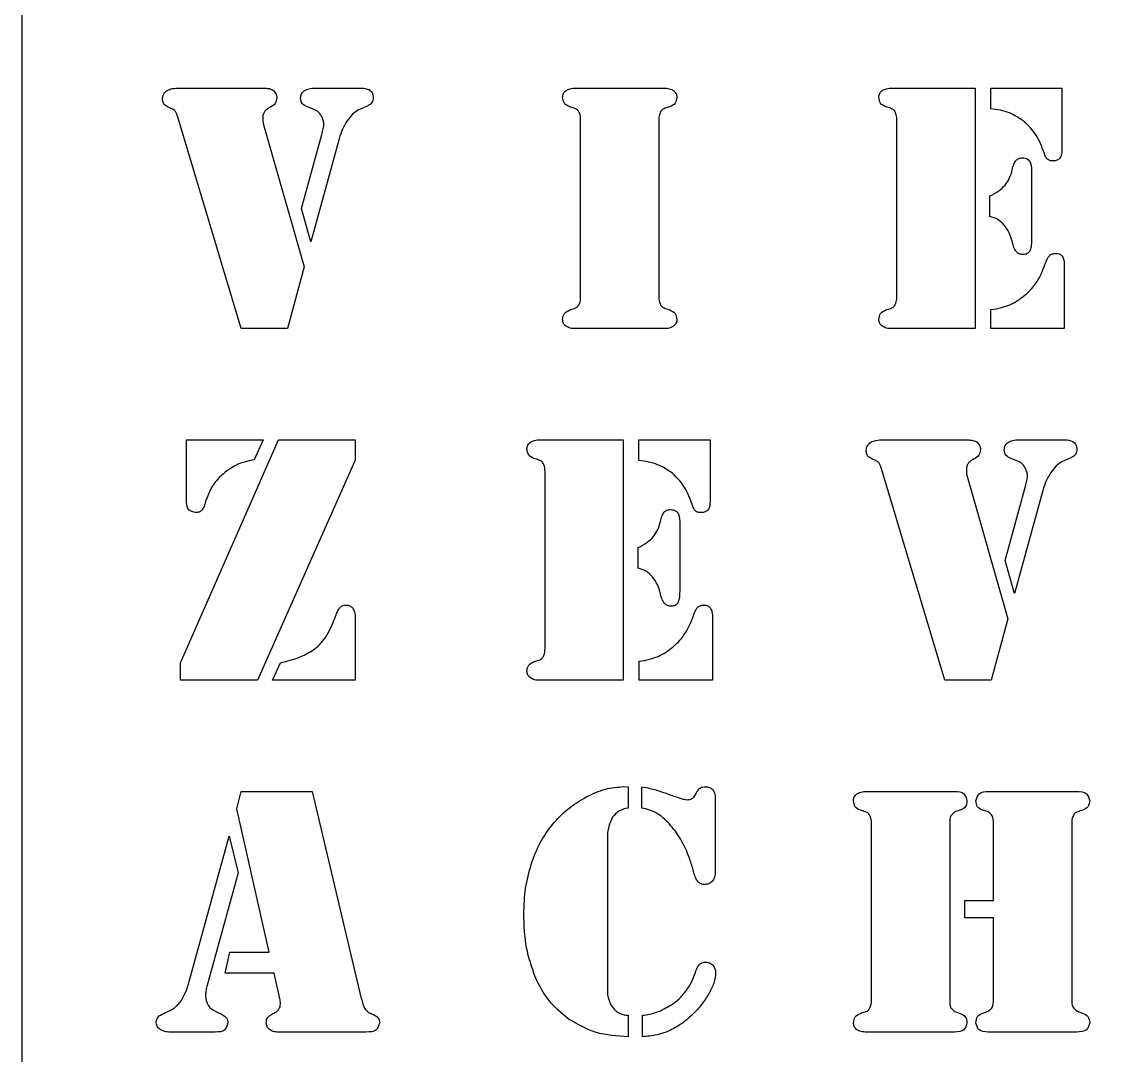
# Model space of a CAD drawing. Header units: millimetres. Extents: x 0 to 850, y -340 to 510.
# Drawn here: x 0 to 230.9, y -169.1 to 50 of the extents above; entities that cross this region are included whole.
import ezdxf

# ---------------------------------------------------------------- set-up
doc = ezdxf.new("R2010")
doc.units = ezdxf.units.MM
doc.layers.get('0').update_dxf_attribs({"linetype": 'CONTINUOUS'})

msp = doc.modelspace()

# ---------------------------------------------------------------- linework, layer by layer
for p, q in [((33.42, 35.93), (50.05, 35.93)), ((62.19, 35.93), (71.34, 35.93)), ((117.42, 35.93), (136.03, 35.93)), ((184.44, 35.93), (202.04, 35.93)), ((202.04, 35.93), (202.04, -15.07)), ((205.37, 31.56), (205.37, 35.93)), ((205.37, 35.93), (220.42, 35.93)), ((220.42, 35.93), (220.42, 22.71)), ((61.78, 31.49), (60.55, 31.94)), ((73.18, 32.12), (71.27, 31.23)), ((46.46, -15.07), (33.16, 29.58)), ((51.17, 28.42), (59.84, -1.99)), ((118.43, -8.27), (118.43, 29.13)), ((135.02, 29.13), (135.02, -8.27)), ((185.45, -8.27), (185.45, 29.13)), ((59.28, 10.38), (63.57, 26.11)), ((67.27, 25.21), (61.26, 3.35)), ((214, 18), (214, 3.76)), ((205.18, 8.73), (205.18, 13.07)), ((61.26, 3.35), (59.28, 10.38)), ((59.84, -1.99), (56.29, -15.07)), ((220.95, -1.88), (220.95, -15.07)), ((205.4, -15.07), (205.4, -11.03)), ((56.29, -15.07), (46.46, -15.07)), ((136.03, -15.07), (117.42, -15.07)), ((202.04, -15.07), (184.44, -15.07)), ((220.95, -15.07), (205.4, -15.07)), ((34.93, -51.86), (34.93, -38.63)), ((34.93, -38.63), (51.15, -38.63)), ((51.15, -38.63), (49.28, -42.89)), ((109.88, -38.63), (127.47, -38.63)), ((127.47, -38.63), (127.47, -89.63)), ((130.8, -43.01), (130.8, -38.63)), ((130.8, -38.63), (145.86, -38.63)), ((145.86, -38.63), (145.86, -51.86)), ((182.56, -38.63), (199.18, -38.63)), ((211.33, -38.63), (220.48, -38.63)), ((210.92, -43.08), (209.68, -42.63)), ((222.31, -42.45), (220.41, -43.34)), ((110.89, -82.83), (110.89, -45.43)), ((195.6, -89.63), (182.3, -44.99)), ((200.3, -46.14), (208.97, -76.56)), ((208.41, -64.19), (212.71, -48.46)), ((216.41, -49.36), (210.39, -71.21)), ((139.43, -56.57), (139.43, -70.8)), ((130.61, -65.83), (130.61, -61.5)), ((210.39, -71.21), (208.41, -64.19)), ((70.65, -76.3), (70.65, -89.63)), ((146.38, -76.45), (146.38, -89.63)), ((208.97, -76.56), (205.42, -89.63)), ((53.17, -89.63), (54.85, -85.9)), ((130.84, -89.63), (130.84, -85.6)), ((70.65, -89.63), (53.17, -89.63)), ((127.47, -89.63), (109.88, -89.63)), ((146.38, -89.63), (130.84, -89.63)), ((205.42, -89.63), (195.6, -89.63)), ((127.62, -112.16), (128.48, -112.19)), ((128.48, -112.19), (128.48, -116.71)), ((131.43, -116.75), (131.43, -112.23)), ((142.72, -113.99), (143.2, -113.09)), ((45.58, -116.86), (46.52, -113.2)), ((46.52, -113.2), (61.57, -113.2)), ((61.57, -113.2), (71.96, -157.1)), ((146.98, -114.55), (146.98, -130.09)), ((179.06, -113.2), (197.67, -113.2)), ((204.92, -113.2), (223.53, -113.2)), ((52.46, -147.24), (45.58, -116.86)), ((198.9, -117.16), (197.75, -117.54)), ((204.84, -117.54), (203.65, -117.16)), ((180.07, -157.4), (180.07, -120)), ((196.66, -120), (196.66, -157.4)), ((205.93, -136.29), (205.93, -120)), ((222.52, -120), (222.52, -157.25)), ((35.5, -153.48), (43.94, -122.69)), ((43.94, -122.69), (45.84, -130.43)), ((124.11, -123.25), (124.11, -155.72)), ((45.84, -130.43), (39.23, -154.56)), ((199.84, -139.99), (199.84, -136.29)), ((199.84, -136.29), (205.93, -136.29)), ((205.93, -139.99), (199.84, -139.99)), ((205.93, -157.25), (205.93, -139.99)), ((43.08, -151.69), (44.09, -147.24)), ((44.09, -147.24), (52.46, -147.24)), ((53.5, -151.69), (43.08, -151.69)), ((54.7, -157.1), (53.5, -151.69)), ((41.14, -159.87), (42.44, -160.47)), ((128.48, -160.65), (128.48, -165.21)), ((131.55, -165.21), (131.55, -160.65)), ((197.75, -159.87), (198.9, -160.24)), ((203.65, -160.17), (204.84, -159.76)), ((223.64, -159.76), (224.83, -160.17)), ((40.95, -164.2), (31.46, -164.2)), ((72.93, -164.2), (54.29, -164.2)), ((197.67, -164.2), (179.06, -164.2)), ((223.53, -164.2), (204.84, -164.2))]:
    msp.add_line(p, q)
for points in [[(850, 510), (0, 510), (0, -340), (850, -340)], [(33.66, -85.94), (54.4, -38.63), (70.65, -38.63), (70.65, -42.93), (49.99, -89.63), (33.66, -89.63)]]:
    msp.add_lwpolyline(points, close=True)
for points, knots in [([(29.83, 33.69), (29.88, 34.05), (29.97, 34.77), (30.55, 35.22), (30.84, 35.45)], [0, 0, 0, 0, 0.121268, 0.2471483, 0.2471483, 0.2471483, 0.2471483]), ([(30.84, 35.45), (31.19, 35.59), (32.01, 35.93), (32.9, 35.93), (33.42, 35.93)], [0, 0, 0, 0, 0.1292881, 0.3111687, 0.3111687, 0.3111687, 0.3111687]), ([(50.05, 35.93), (50.49, 35.93), (51.21, 35.94), (51.92, 35.88), (52.2, 35.86)], [0, 0, 0, 0, 0.1555097, 0.2529859, 0.2529859, 0.2529859, 0.2529859]), ([(52.2, 35.86), (52.38, 35.83), (52.71, 35.78), (53.01, 35.63), (53.15, 35.56)], [0, 0, 0, 0, 0.0634729, 0.1180903, 0.1180903, 0.1180903, 0.1180903]), ([(53.15, 35.56), (53.27, 35.46), (53.53, 35.25), (53.7, 34.96), (53.78, 34.81)], [0, 0, 0, 0, 0.0552188, 0.1161758, 0.1161758, 0.1161758, 0.1161758]), ([(53.78, 34.81), (53.86, 34.66), (54.01, 34.36), (54.03, 34.03), (54.05, 33.88)], [0, 0, 0, 0, 0.0606093, 0.1150019, 0.1150019, 0.1150019, 0.1150019]), ([(59.09, 33.84), (59.12, 34.16), (59.19, 34.78), (59.67, 35.19), (59.91, 35.39)], [0, 0, 0, 0, 0.1076933, 0.213817, 0.213817, 0.213817, 0.213817]), ([(59.91, 35.39), (60.23, 35.55), (60.95, 35.9), (61.75, 35.92), (62.19, 35.93)], [0, 0, 0, 0, 0.1248947, 0.2784706, 0.2784706, 0.2784706, 0.2784706]), ([(71.34, 35.93), (71.82, 35.94), (72.59, 35.95), (73.31, 35.69), (73.59, 35.6)], [0, 0, 0, 0, 0.1673253, 0.2684782, 0.2684782, 0.2684782, 0.2684782]), ([(73.59, 35.6), (73.85, 35.39), (74.37, 34.98), (74.45, 34.32), (74.48, 33.99)], [0, 0, 0, 0, 0.1126732, 0.2246155, 0.2246155, 0.2246155, 0.2246155]), ([(114.62, 33.99), (114.65, 34.28), (114.71, 34.86), (115.14, 35.24), (115.35, 35.43)], [0, 0, 0, 0, 0.0995854, 0.1960917, 0.1960917, 0.1960917, 0.1960917]), ([(115.35, 35.43), (115.64, 35.58), (116.29, 35.91), (117.02, 35.92), (117.42, 35.93)], [0, 0, 0, 0, 0.1129812, 0.2538745, 0.2538745, 0.2538745, 0.2538745]), ([(136.03, 35.93), (136.44, 35.92), (137.17, 35.91), (137.81, 35.58), (138.1, 35.43)], [0, 0, 0, 0, 0.1408927, 0.253874, 0.253874, 0.253874, 0.253874]), ([(138.1, 35.43), (138.32, 35.24), (138.75, 34.86), (138.8, 34.28), (138.83, 33.99)], [0, 0, 0, 0, 0.0965063, 0.1960917, 0.1960917, 0.1960917, 0.1960917]), ([(181.64, 33.99), (181.67, 34.28), (181.73, 34.86), (182.16, 35.24), (182.37, 35.43)], [0, 0, 0, 0, 0.0995854, 0.1960917, 0.1960917, 0.1960917, 0.1960917]), ([(182.37, 35.43), (182.66, 35.58), (183.31, 35.91), (184.04, 35.92), (184.44, 35.93)], [0, 0, 0, 0, 0.1129814, 0.2538744, 0.2538744, 0.2538744, 0.2538744]), ([(30.21, 32.46), (30.1, 32.62), (29.86, 33), (29.84, 33.44), (29.83, 33.69)], [0, 0, 0, 0, 0.0688462, 0.1541722, 0.1541722, 0.1541722, 0.1541722]), ([(31.78, 31.56), (31.44, 31.7), (30.87, 31.93), (30.4, 32.31), (30.21, 32.46)], [0, 0, 0, 0, 0.128792, 0.2136284, 0.2136284, 0.2136284, 0.2136284]), ([(54.05, 33.88), (53.99, 33.45), (53.87, 32.58), (53.12, 32.13), (52.74, 31.9)], [0, 0, 0, 0, 0.1447636, 0.293217, 0.293217, 0.293217, 0.293217]), ([(60.55, 31.94), (60.12, 32.13), (59.29, 32.51), (59.16, 33.4), (59.09, 33.84)], [0, 0, 0, 0, 0.1539168, 0.2999097, 0.2999097, 0.2999097, 0.2999097]), ([(74.2, 32.87), (74.08, 32.73), (73.79, 32.41), (73.4, 32.23), (73.18, 32.12)], [0, 0, 0, 0, 0.0656612, 0.1507834, 0.1507834, 0.1507834, 0.1507834]), ([(74.48, 33.99), (74.48, 33.77), (74.46, 33.38), (74.28, 33.03), (74.2, 32.87)], [0, 0, 0, 0, 0.0751785, 0.1374414, 0.1374414, 0.1374414, 0.1374414]), ([(116.12, 31.97), (115.68, 32.18), (114.82, 32.58), (114.69, 33.52), (114.62, 33.99)], [0, 0, 0, 0, 0.1584858, 0.3142666, 0.3142666, 0.3142666, 0.3142666]), ([(138.83, 33.99), (138.77, 33.52), (138.64, 32.58), (137.77, 32.18), (137.34, 31.97)], [0, 0, 0, 0, 0.1557808, 0.3142667, 0.3142667, 0.3142667, 0.3142667]), ([(183.14, 31.97), (182.7, 32.18), (181.84, 32.58), (181.71, 33.52), (181.64, 33.99)], [0, 0, 0, 0, 0.1584858, 0.3142666, 0.3142666, 0.3142666, 0.3142666]), ([(32.6, 30.95), (32.49, 31.06), (32.26, 31.32), (31.95, 31.48), (31.78, 31.56)], [0, 0, 0, 0, 0.0555598, 0.1218067, 0.1218067, 0.1218067, 0.1218067]), ([(33.16, 29.58), (33.08, 29.87), (32.94, 30.34), (32.7, 30.77), (32.6, 30.95)], [0, 0, 0, 0, 0.1051233, 0.1739362, 0.1739362, 0.1739362, 0.1739362]), ([(51.41, 30.91), (51.31, 30.71), (51.08, 30.26), (51.06, 29.75), (51.06, 29.47)], [0, 0, 0, 0, 0.0784963, 0.1763079, 0.1763079, 0.1763079, 0.1763079]), ([(52.74, 31.9), (52.45, 31.75), (51.95, 31.5), (51.57, 31.08), (51.41, 30.91)], [0, 0, 0, 0, 0.1121336, 0.1960575, 0.1960575, 0.1960575, 0.1960575]), ([(63.65, 29.77), (63.43, 30.17), (62.99, 30.94), (62.18, 31.31), (61.78, 31.49)], [0, 0, 0, 0, 0.1561057, 0.3057662, 0.3057662, 0.3057662, 0.3057662]), ([(71.27, 31.23), (70.86, 30.97), (69.94, 30.39), (69.32, 29.5), (68.97, 29)], [0, 0, 0, 0, 0.1693895, 0.3795426, 0.3795426, 0.3795426, 0.3795426]), ([(117.55, 31.47), (117.4, 31.53), (116.93, 31.71), (116.44, 31.87), (116.12, 31.97)], [0, 0, 0, 0, 0.0580702, 0.1793509, 0.1793509, 0.1793509, 0.1793509]), ([(117.98, 31.04), (117.92, 31.14), (117.8, 31.31), (117.63, 31.42), (117.55, 31.47)], [0, 0, 0, 0, 0.04144625, 0.07210736, 0.07210736, 0.07210736, 0.07210736]), ([(118.43, 29.13), (118.43, 29.52), (118.42, 30.19), (118.11, 30.79), (117.98, 31.04)], [0, 0, 0, 0, 0.1336195, 0.2330381, 0.2330381, 0.2330381, 0.2330381]), ([(135.47, 31.04), (135.34, 30.79), (135.03, 30.19), (135.03, 29.52), (135.02, 29.13)], [0, 0, 0, 0, 0.0994188, 0.2330381, 0.2330381, 0.2330381, 0.2330381]), ([(135.9, 31.47), (135.83, 31.42), (135.65, 31.31), (135.54, 31.14), (135.47, 31.04)], [0, 0, 0, 0, 0.03066169, 0.07210749, 0.07210749, 0.07210749, 0.07210749]), ([(137.34, 31.97), (137.01, 31.87), (136.53, 31.71), (136.05, 31.53), (135.9, 31.47)], [0, 0, 0, 0, 0.1212806, 0.1793507, 0.1793507, 0.1793507, 0.1793507]), ([(184.58, 31.47), (184.42, 31.53), (183.95, 31.71), (183.46, 31.87), (183.14, 31.97)], [0, 0, 0, 0, 0.0580702, 0.1793509, 0.1793509, 0.1793509, 0.1793509]), ([(185, 31.04), (184.94, 31.14), (184.82, 31.31), (184.65, 31.42), (184.58, 31.47)], [0, 0, 0, 0, 0.0414461, 0.07210741, 0.07210741, 0.07210741, 0.07210741]), ([(185.45, 29.13), (185.45, 29.52), (185.44, 30.19), (185.13, 30.79), (185, 31.04)], [0, 0, 0, 0, 0.1336195, 0.2330381, 0.2330381, 0.2330381, 0.2330381]), ([(212.48, 28.83), (211.47, 29.52), (209.31, 30.97), (206.73, 31.36), (205.37, 31.56)], [0, 0, 0, 0, 0.4283335, 0.9068402, 0.9068402, 0.9068402, 0.9068402]), ([(51.06, 29.47), (51.06, 29.28), (51.07, 28.93), (51.14, 28.58), (51.17, 28.42)], [0, 0, 0, 0, 0.0660166, 0.1240088, 0.1240088, 0.1240088, 0.1240088]), ([(63.57, 26.11), (63.69, 26.51), (63.86, 27.11), (63.98, 27.73), (64.02, 27.94)], [0, 0, 0, 0, 0.1465996, 0.2218159, 0.2218159, 0.2218159, 0.2218159]), ([(64.02, 27.94), (64.02, 28.23), (64.02, 28.86), (63.78, 29.45), (63.65, 29.77)], [0, 0, 0, 0, 0.1024101, 0.2216042, 0.2216042, 0.2216042, 0.2216042]), ([(68.97, 29), (68.62, 28.42), (67.91, 27.22), (67.49, 25.89), (67.27, 25.21)], [0, 0, 0, 0, 0.238769, 0.4904305, 0.4904305, 0.4904305, 0.4904305]), ([(216.65, 22.22), (216.16, 23.55), (215.23, 26.05), (213.36, 27.95), (212.48, 28.83)], [0, 0, 0, 0, 0.4944294, 0.9287711, 0.9287711, 0.9287711, 0.9287711]), ([(210.71, 20.6), (210.9, 20.75), (211.29, 21.09), (211.82, 21.12), (212.09, 21.14)], [0, 0, 0, 0, 0.0841302, 0.1788862, 0.1788862, 0.1788862, 0.1788862]), ([(212.09, 21.14), (212.46, 21.11), (213.15, 21.05), (213.55, 20.48), (213.74, 20.2)], [0, 0, 0, 0, 0.1218196, 0.2330693, 0.2330693, 0.2330693, 0.2330693]), ([(217.36, 20.84), (217.23, 21.01), (216.91, 21.42), (216.75, 21.92), (216.65, 22.22)], [0, 0, 0, 0, 0.0740924, 0.1840812, 0.1840812, 0.1840812, 0.1840812]), ([(218.56, 20.5), (218.31, 20.51), (217.88, 20.52), (217.52, 20.74), (217.36, 20.84)], [0, 0, 0, 0, 0.0841002, 0.1484866, 0.1484866, 0.1484866, 0.1484866]), ([(219.98, 21.03), (219.79, 20.87), (219.38, 20.54), (218.85, 20.51), (218.56, 20.5)], [0, 0, 0, 0, 0.0822928, 0.1823835, 0.1823835, 0.1823835, 0.1823835]), ([(220.42, 22.71), (220.42, 22.36), (220.41, 21.76), (220.11, 21.25), (219.98, 21.03)], [0, 0, 0, 0, 0.1183195, 0.2077639, 0.2077639, 0.2077639, 0.2077639]), ([(208.39, 15.35), (208.72, 15.81), (209.43, 16.81), (209.75, 18), (209.93, 18.63)], [0, 0, 0, 0, 0.2000026, 0.4297048, 0.4297048, 0.4297048, 0.4297048]), ([(209.93, 18.63), (210.01, 19.05), (210.16, 19.75), (210.55, 20.35), (210.71, 20.6)], [0, 0, 0, 0, 0.1469461, 0.2503324, 0.2503324, 0.2503324, 0.2503324]), ([(213.74, 20.2), (213.81, 19.94), (214.02, 19.22), (214.01, 18.47), (214, 18)], [0, 0, 0, 0, 0.0962152, 0.2623274, 0.2623274, 0.2623274, 0.2623274]), ([(205.18, 13.07), (205.83, 13.4), (207.02, 14), (207.97, 14.93), (208.39, 15.35)], [0, 0, 0, 0, 0.2565248, 0.4658732, 0.4658732, 0.4658732, 0.4658732]), ([(208.23, 6.9), (207.8, 7.33), (206.94, 8.18), (205.77, 8.55), (205.18, 8.73)], [0, 0, 0, 0, 0.2085291, 0.4235073, 0.4235073, 0.4235073, 0.4235073]), ([(210.04, 2.94), (209.83, 3.72), (209.44, 5.15), (208.6, 6.36), (208.23, 6.9)], [0, 0, 0, 0, 0.2830436, 0.5157212, 0.5157212, 0.5157212, 0.5157212]), ([(210.82, 1.19), (210.66, 1.41), (210.29, 1.95), (210.13, 2.58), (210.04, 2.94)], [0, 0, 0, 0, 0.0972634, 0.2279266, 0.2279266, 0.2279266, 0.2279266]), ([(214, 3.76), (214, 3.26), (214, 2.43), (213.72, 1.65), (213.61, 1.34)], [0, 0, 0, 0, 0.1751061, 0.2913675, 0.2913675, 0.2913675, 0.2913675]), ([(212.17, 0.66), (211.9, 0.68), (211.4, 0.71), (211.01, 1.03), (210.82, 1.19)], [0, 0, 0, 0, 0.0914137, 0.1737069, 0.1737069, 0.1737069, 0.1737069]), ([(213.61, 1.34), (213.43, 1.14), (213.06, 0.71), (212.48, 0.68), (212.17, 0.66)], [0, 0, 0, 0, 0.0882976, 0.1940103, 0.1940103, 0.1940103, 0.1940103]), ([(216.99, -1.17), (217.11, -0.82), (217.31, -0.23), (217.69, 0.26), (217.85, 0.46)], [0, 0, 0, 0, 0.1280648, 0.2175507, 0.2175507, 0.2175507, 0.2175507]), ([(217.85, 0.46), (218.02, 0.58), (218.38, 0.85), (218.84, 0.87), (219.08, 0.89)], [0, 0, 0, 0, 0.0732171, 0.1565979, 0.1565979, 0.1565979, 0.1565979]), ([(219.08, 0.89), (219.39, 0.87), (219.96, 0.85), (220.36, 0.45), (220.54, 0.27)], [0, 0, 0, 0, 0.1059587, 0.1922854, 0.1922854, 0.1922854, 0.1922854]), ([(220.54, 0.27), (220.66, -0.01), (220.95, -0.69), (220.95, -1.44), (220.95, -1.88)], [0, 0, 0, 0, 0.1058556, 0.2596288, 0.2596288, 0.2596288, 0.2596288]), ([(215.18, -5.07), (215.5, -4.51), (216.22, -3.26), (216.72, -1.91), (216.99, -1.17)], [0, 0, 0, 0, 0.2293848, 0.5072145, 0.5072145, 0.5072145, 0.5072145]), ([(212.62, -7.93), (213.12, -7.48), (214.07, -6.62), (214.82, -5.57), (215.18, -5.07)], [0, 0, 0, 0, 0.2370182, 0.4525269, 0.4525269, 0.4525269, 0.4525269]), ([(117.98, -10.17), (118.11, -9.92), (118.42, -9.32), (118.43, -8.65), (118.43, -8.27)], [0, 0, 0, 0, 0.0994192, 0.2330385, 0.2330385, 0.2330385, 0.2330385]), ([(135.02, -8.27), (135.03, -8.65), (135.03, -9.32), (135.34, -9.92), (135.47, -10.17)], [0, 0, 0, 0, 0.1336202, 0.2330389, 0.2330389, 0.2330389, 0.2330389]), ([(185, -10.17), (185.13, -9.92), (185.44, -9.32), (185.45, -8.65), (185.45, -8.27)], [0, 0, 0, 0, 0.0994192, 0.2330385, 0.2330385, 0.2330385, 0.2330385]), ([(209.42, -9.99), (209.96, -9.72), (211.11, -9.16), (212.1, -8.35), (212.62, -7.93)], [0, 0, 0, 0, 0.2123786, 0.4482036, 0.4482036, 0.4482036, 0.4482036]), ([(114.62, -13.12), (114.69, -12.66), (114.82, -11.71), (115.68, -11.31), (116.12, -11.11)], [0, 0, 0, 0, 0.1557804, 0.3142659, 0.3142659, 0.3142659, 0.3142659]), ([(116.12, -11.11), (116.44, -11), (116.93, -10.84), (117.4, -10.66), (117.55, -10.6)], [0, 0, 0, 0, 0.1212806, 0.1793509, 0.1793509, 0.1793509, 0.1793509]), ([(117.55, -10.6), (117.63, -10.55), (117.8, -10.44), (117.92, -10.27), (117.98, -10.17)], [0, 0, 0, 0, 0.03066145, 0.07210736, 0.07210736, 0.07210736, 0.07210736]), ([(135.47, -10.17), (135.54, -10.27), (135.65, -10.44), (135.83, -10.55), (135.9, -10.6)], [0, 0, 0, 0, 0.04144591, 0.07210736, 0.07210736, 0.07210736, 0.07210736]), ([(135.9, -10.6), (136.05, -10.66), (136.53, -10.84), (137.01, -11), (137.34, -11.11)], [0, 0, 0, 0, 0.0580704, 0.1793506, 0.1793506, 0.1793506, 0.1793506]), ([(137.34, -11.11), (137.77, -11.31), (138.64, -11.71), (138.77, -12.66), (138.83, -13.12)], [0, 0, 0, 0, 0.1584853, 0.3142657, 0.3142657, 0.3142657, 0.3142657]), ([(181.64, -13.12), (181.71, -12.66), (181.84, -11.71), (182.7, -11.31), (183.14, -11.11)], [0, 0, 0, 0, 0.1557804, 0.3142659, 0.3142659, 0.3142659, 0.3142659]), ([(183.14, -11.11), (183.46, -11), (183.95, -10.84), (184.42, -10.66), (184.58, -10.6)], [0, 0, 0, 0, 0.1212804, 0.1793509, 0.1793509, 0.1793509, 0.1793509]), ([(184.58, -10.6), (184.65, -10.55), (184.82, -10.44), (184.94, -10.27), (185, -10.17)], [0, 0, 0, 0, 0.03066145, 0.07210736, 0.07210736, 0.07210736, 0.07210736]), ([(205.4, -11.03), (206.15, -10.91), (207.52, -10.68), (208.83, -10.2), (209.42, -9.99)], [0, 0, 0, 0, 0.266266, 0.4891891, 0.4891891, 0.4891891, 0.4891891]), ([(115.35, -14.56), (115.14, -14.37), (114.71, -13.99), (114.65, -13.42), (114.62, -13.12)], [0, 0, 0, 0, 0.0965061, 0.1960927, 0.1960927, 0.1960927, 0.1960927]), ([(138.83, -13.12), (138.8, -13.42), (138.75, -13.99), (138.32, -14.37), (138.1, -14.56)], [0, 0, 0, 0, 0.0995866, 0.1960927, 0.1960927, 0.1960927, 0.1960927]), ([(182.37, -14.56), (182.16, -14.37), (181.73, -13.99), (181.67, -13.42), (181.64, -13.12)], [0, 0, 0, 0, 0.0965061, 0.1960927, 0.1960927, 0.1960927, 0.1960927]), ([(117.42, -15.07), (117.02, -15.06), (116.29, -15.04), (115.64, -14.71), (115.35, -14.56)], [0, 0, 0, 0, 0.140893, 0.2538742, 0.2538742, 0.2538742, 0.2538742]), ([(138.1, -14.56), (137.81, -14.71), (137.17, -15.04), (136.44, -15.06), (136.03, -15.07)], [0, 0, 0, 0, 0.112981, 0.2538738, 0.2538738, 0.2538738, 0.2538738]), ([(184.44, -15.07), (184.04, -15.06), (183.31, -15.04), (182.66, -14.71), (182.37, -14.56)], [0, 0, 0, 0, 0.1408932, 0.2538743, 0.2538743, 0.2538743, 0.2538743]), ([(107.07, -40.58), (107.1, -40.29), (107.16, -39.71), (107.59, -39.33), (107.8, -39.14)], [0, 0, 0, 0, 0.0995854, 0.1960917, 0.1960917, 0.1960917, 0.1960917]), ([(107.8, -39.14), (108.09, -38.99), (108.74, -38.66), (109.47, -38.64), (109.88, -38.63)], [0, 0, 0, 0, 0.1129814, 0.2538744, 0.2538744, 0.2538744, 0.2538744]), ([(178.97, -40.88), (179.02, -40.52), (179.11, -39.8), (179.69, -39.35), (179.98, -39.12)], [0, 0, 0, 0, 0.121268, 0.2471483, 0.2471483, 0.2471483, 0.2471483]), ([(179.98, -39.12), (180.32, -38.98), (181.14, -38.64), (182.04, -38.64), (182.56, -38.63)], [0, 0, 0, 0, 0.1292881, 0.3111687, 0.3111687, 0.3111687, 0.3111687]), ([(199.18, -38.63), (199.62, -38.63), (200.34, -38.63), (201.06, -38.69), (201.33, -38.71)], [0, 0, 0, 0, 0.1555097, 0.2529859, 0.2529859, 0.2529859, 0.2529859]), ([(201.33, -38.71), (201.51, -38.74), (201.84, -38.79), (202.15, -38.94), (202.28, -39.01)], [0, 0, 0, 0, 0.0634729, 0.1180903, 0.1180903, 0.1180903, 0.1180903]), ([(202.28, -39.01), (202.41, -39.11), (202.66, -39.32), (202.83, -39.61), (202.92, -39.76)], [0, 0, 0, 0, 0.0552188, 0.1161758, 0.1161758, 0.1161758, 0.1161758]), ([(208.23, -40.73), (208.26, -40.41), (208.32, -39.78), (208.81, -39.38), (209.05, -39.18)], [0, 0, 0, 0, 0.1076933, 0.213817, 0.213817, 0.213817, 0.213817]), ([(209.05, -39.18), (209.37, -39.02), (210.09, -38.67), (210.89, -38.65), (211.33, -38.63)], [0, 0, 0, 0, 0.1248947, 0.2784706, 0.2784706, 0.2784706, 0.2784706]), ([(220.48, -38.63), (220.96, -38.63), (221.73, -38.62), (222.45, -38.87), (222.72, -38.97)], [0, 0, 0, 0, 0.1673253, 0.2684782, 0.2684782, 0.2684782, 0.2684782]), ([(222.72, -38.97), (222.98, -39.18), (223.51, -39.59), (223.58, -40.25), (223.62, -40.58)], [0, 0, 0, 0, 0.1126732, 0.2246155, 0.2246155, 0.2246155, 0.2246155]), ([(108.57, -42.6), (108.13, -42.39), (107.27, -41.99), (107.14, -41.05), (107.07, -40.58)], [0, 0, 0, 0, 0.1584858, 0.3142666, 0.3142666, 0.3142666, 0.3142666]), ([(179.34, -42.11), (179.24, -41.94), (178.99, -41.57), (178.98, -41.12), (178.97, -40.88)], [0, 0, 0, 0, 0.0688462, 0.1541722, 0.1541722, 0.1541722, 0.1541722]), ([(203.18, -40.69), (203.12, -41.12), (203.01, -41.99), (202.26, -42.44), (201.87, -42.67)], [0, 0, 0, 0, 0.1447636, 0.293217, 0.293217, 0.293217, 0.293217]), ([(202.92, -39.76), (203, -39.91), (203.14, -40.21), (203.17, -40.53), (203.18, -40.69)], [0, 0, 0, 0, 0.0606093, 0.1150019, 0.1150019, 0.1150019, 0.1150019]), ([(209.68, -42.63), (209.26, -42.44), (208.43, -42.06), (208.29, -41.16), (208.23, -40.73)], [0, 0, 0, 0, 0.1539168, 0.2999097, 0.2999097, 0.2999097, 0.2999097]), ([(223.62, -40.58), (223.61, -40.79), (223.6, -41.19), (223.42, -41.54), (223.34, -41.7)], [0, 0, 0, 0, 0.0751785, 0.1374414, 0.1374414, 0.1374414, 0.1374414]), ([(49.28, -42.89), (48.24, -43.09), (46.15, -43.5), (44.36, -44.64), (43.45, -45.21)], [0, 0, 0, 0, 0.3699434, 0.7437313, 0.7437313, 0.7437313, 0.7437313]), ([(110.01, -43.1), (109.85, -43.04), (109.38, -42.86), (108.9, -42.7), (108.57, -42.6)], [0, 0, 0, 0, 0.0580702, 0.1793509, 0.1793509, 0.1793509, 0.1793509]), ([(110.44, -43.53), (110.37, -43.43), (110.25, -43.26), (110.08, -43.15), (110.01, -43.1)], [0, 0, 0, 0, 0.0414461, 0.07210741, 0.07210741, 0.07210741, 0.07210741]), ([(110.89, -45.43), (110.88, -45.05), (110.87, -44.38), (110.57, -43.78), (110.44, -43.53)], [0, 0, 0, 0, 0.1336195, 0.2330381, 0.2330381, 0.2330381, 0.2330381]), ([(137.92, -45.73), (136.9, -45.05), (134.74, -43.59), (132.16, -43.21), (130.8, -43.01)], [0, 0, 0, 0, 0.4283335, 0.9068402, 0.9068402, 0.9068402, 0.9068402]), ([(180.91, -43.01), (180.57, -42.87), (180.01, -42.64), (179.53, -42.26), (179.34, -42.11)], [0, 0, 0, 0, 0.128792, 0.2136284, 0.2136284, 0.2136284, 0.2136284]), ([(181.74, -43.62), (181.63, -43.5), (181.39, -43.25), (181.08, -43.09), (180.91, -43.01)], [0, 0, 0, 0, 0.0555598, 0.1218067, 0.1218067, 0.1218067, 0.1218067]), ([(182.3, -44.99), (182.21, -44.7), (182.07, -44.22), (181.83, -43.79), (181.74, -43.62)], [0, 0, 0, 0, 0.1051233, 0.1739362, 0.1739362, 0.1739362, 0.1739362]), ([(200.55, -43.66), (200.44, -43.86), (200.21, -44.31), (200.2, -44.82), (200.19, -45.1)], [0, 0, 0, 0, 0.0784963, 0.1763079, 0.1763079, 0.1763079, 0.1763079]), ([(201.87, -42.67), (201.59, -42.82), (201.09, -43.07), (200.71, -43.48), (200.55, -43.66)], [0, 0, 0, 0, 0.1121336, 0.1960575, 0.1960575, 0.1960575, 0.1960575]), ([(212.78, -44.8), (212.56, -44.4), (212.13, -43.62), (211.31, -43.26), (210.92, -43.08)], [0, 0, 0, 0, 0.1561057, 0.3057662, 0.3057662, 0.3057662, 0.3057662]), ([(220.41, -43.34), (220, -43.6), (219.08, -44.18), (218.45, -45.07), (218.11, -45.57)], [0, 0, 0, 0, 0.1693895, 0.3795426, 0.3795426, 0.3795426, 0.3795426]), ([(223.34, -41.7), (223.21, -41.84), (222.92, -42.16), (222.53, -42.34), (222.31, -42.45)], [0, 0, 0, 0, 0.0656612, 0.1507834, 0.1507834, 0.1507834, 0.1507834]), ([(43.45, -45.21), (42.42, -46.11), (40.28, -47.97), (39.34, -50.64), (38.86, -52.01)], [0, 0, 0, 0, 0.4763567, 0.9804697, 0.9804697, 0.9804697, 0.9804697]), ([(142.08, -52.35), (141.59, -51.02), (140.66, -48.52), (138.79, -46.62), (137.92, -45.73)], [0, 0, 0, 0, 0.4944294, 0.9287711, 0.9287711, 0.9287711, 0.9287711]), ([(200.19, -45.1), (200.2, -45.29), (200.2, -45.64), (200.27, -45.98), (200.3, -46.14)], [0, 0, 0, 0, 0.0660166, 0.1240088, 0.1240088, 0.1240088, 0.1240088]), ([(213.16, -46.63), (213.16, -46.34), (213.15, -45.7), (212.91, -45.12), (212.78, -44.8)], [0, 0, 0, 0, 0.1024101, 0.2216042, 0.2216042, 0.2216042, 0.2216042]), ([(218.11, -45.57), (217.76, -46.15), (217.04, -47.34), (216.62, -48.67), (216.41, -49.36)], [0, 0, 0, 0, 0.238769, 0.4904305, 0.4904305, 0.4904305, 0.4904305]), ([(212.71, -48.46), (212.82, -48.06), (212.99, -47.46), (213.12, -46.84), (213.16, -46.63)], [0, 0, 0, 0, 0.1465996, 0.2218159, 0.2218159, 0.2218159, 0.2218159]), ([(36.84, -54.07), (36.29, -53.95), (35.11, -53.72), (34.99, -52.5), (34.93, -51.86)], [0, 0, 0, 0, 0.1801996, 0.3826184, 0.3826184, 0.3826184, 0.3826184]), ([(38.86, -52.01), (38.77, -52.35), (38.61, -52.93), (38.26, -53.41), (38.11, -53.62)], [0, 0, 0, 0, 0.121978, 0.2100617, 0.2100617, 0.2100617, 0.2100617]), ([(142.79, -53.73), (142.66, -53.56), (142.34, -53.15), (142.18, -52.65), (142.08, -52.35)], [0, 0, 0, 0, 0.0740924, 0.1840812, 0.1840812, 0.1840812, 0.1840812]), ([(145.86, -51.86), (145.85, -52.2), (145.84, -52.8), (145.54, -53.32), (145.41, -53.54)], [0, 0, 0, 0, 0.1183195, 0.2077639, 0.2077639, 0.2077639, 0.2077639]), ([(38.11, -53.62), (37.94, -53.75), (37.56, -54.03), (37.09, -54.05), (36.84, -54.07)], [0, 0, 0, 0, 0.0750155, 0.1617383, 0.1617383, 0.1617383, 0.1617383]), ([(135.36, -55.93), (135.45, -55.52), (135.6, -54.82), (135.98, -54.22), (136.14, -53.97)], [0, 0, 0, 0, 0.1469461, 0.2503324, 0.2503324, 0.2503324, 0.2503324]), ([(136.14, -53.97), (136.33, -53.81), (136.73, -53.48), (137.25, -53.45), (137.52, -53.43)], [0, 0, 0, 0, 0.0841302, 0.1788862, 0.1788862, 0.1788862, 0.1788862]), ([(137.52, -53.43), (137.89, -53.46), (138.58, -53.52), (138.98, -54.09), (139.17, -54.36)], [0, 0, 0, 0, 0.1218196, 0.2330693, 0.2330693, 0.2330693, 0.2330693]), ([(139.17, -54.36), (139.24, -54.63), (139.45, -55.35), (139.44, -56.09), (139.43, -56.57)], [0, 0, 0, 0, 0.0962152, 0.2623274, 0.2623274, 0.2623274, 0.2623274]), ([(143.99, -54.07), (143.74, -54.06), (143.31, -54.05), (142.95, -53.83), (142.79, -53.73)], [0, 0, 0, 0, 0.0841002, 0.1484866, 0.1484866, 0.1484866, 0.1484866]), ([(145.41, -53.54), (145.22, -53.69), (144.81, -54.03), (144.28, -54.05), (143.99, -54.07)], [0, 0, 0, 0, 0.0822928, 0.1823835, 0.1823835, 0.1823835, 0.1823835]), ([(133.83, -59.22), (134.16, -58.76), (134.86, -57.75), (135.19, -56.57), (135.36, -55.93)], [0, 0, 0, 0, 0.2000026, 0.4297048, 0.4297048, 0.4297048, 0.4297048]), ([(130.61, -61.5), (131.27, -61.17), (132.45, -60.57), (133.4, -59.64), (133.83, -59.22)], [0, 0, 0, 0, 0.2565248, 0.4658732, 0.4658732, 0.4658732, 0.4658732]), ([(133.66, -67.67), (133.23, -67.24), (132.37, -66.38), (131.2, -66.02), (130.61, -65.83)], [0, 0, 0, 0, 0.2085291, 0.4235073, 0.4235073, 0.4235073, 0.4235073]), ([(135.47, -71.63), (135.26, -70.84), (134.87, -69.42), (134.04, -68.21), (133.66, -67.67)], [0, 0, 0, 0, 0.2830436, 0.5157212, 0.5157212, 0.5157212, 0.5157212]), ([(139.43, -70.8), (139.43, -71.31), (139.44, -72.14), (139.15, -72.92), (139.04, -73.23)], [0, 0, 0, 0, 0.1751061, 0.2913675, 0.2913675, 0.2913675, 0.2913675]), ([(67.5, -74.11), (67.66, -73.99), (68.01, -73.72), (68.44, -73.69), (68.67, -73.68)], [0, 0, 0, 0, 0.0708809, 0.150462, 0.150462, 0.150462, 0.150462]), ([(68.67, -73.68), (68.97, -73.7), (69.55, -73.75), (69.96, -74.16), (70.15, -74.35)], [0, 0, 0, 0, 0.1024759, 0.1966118, 0.1966118, 0.1966118, 0.1966118]), ([(136.25, -73.38), (136.1, -73.15), (135.72, -72.62), (135.56, -71.99), (135.47, -71.63)], [0, 0, 0, 0, 0.0972634, 0.2279266, 0.2279266, 0.2279266, 0.2279266]), ([(137.6, -73.9), (137.33, -73.89), (136.83, -73.86), (136.44, -73.53), (136.25, -73.38)], [0, 0, 0, 0, 0.0914137, 0.1737069, 0.1737069, 0.1737069, 0.1737069]), ([(139.04, -73.23), (138.87, -73.43), (138.49, -73.86), (137.91, -73.89), (137.6, -73.9)], [0, 0, 0, 0, 0.0882976, 0.1940103, 0.1940103, 0.1940103, 0.1940103]), ([(143.28, -74.11), (143.45, -73.99), (143.82, -73.72), (144.27, -73.69), (144.51, -73.68)], [0, 0, 0, 0, 0.0732171, 0.1565979, 0.1565979, 0.1565979, 0.1565979]), ([(144.51, -73.68), (144.82, -73.69), (145.39, -73.72), (145.79, -74.12), (145.97, -74.3)], [0, 0, 0, 0, 0.1059587, 0.1922854, 0.1922854, 0.1922854, 0.1922854]), ([(64.34, -80.56), (64.73, -79.89), (65.63, -78.36), (66.26, -76.69), (66.62, -75.74)], [0, 0, 0, 0, 0.2700388, 0.628196, 0.628196, 0.628196, 0.628196]), ([(66.62, -75.74), (66.75, -75.39), (66.97, -74.81), (67.34, -74.31), (67.5, -74.11)], [0, 0, 0, 0, 0.1291504, 0.2183207, 0.2183207, 0.2183207, 0.2183207]), ([(70.15, -74.35), (70.3, -74.62), (70.63, -75.22), (70.64, -75.91), (70.65, -76.3)], [0, 0, 0, 0, 0.1064532, 0.2391529, 0.2391529, 0.2391529, 0.2391529]), ([(140.61, -79.64), (140.93, -79.08), (141.65, -77.83), (142.15, -76.48), (142.42, -75.74)], [0, 0, 0, 0, 0.2293848, 0.5072145, 0.5072145, 0.5072145, 0.5072145]), ([(142.42, -75.74), (142.54, -75.39), (142.74, -74.8), (143.12, -74.31), (143.28, -74.11)], [0, 0, 0, 0, 0.1280648, 0.2175507, 0.2175507, 0.2175507, 0.2175507]), ([(145.97, -74.3), (146.09, -74.58), (146.38, -75.26), (146.38, -76), (146.38, -76.45)], [0, 0, 0, 0, 0.1058556, 0.2596288, 0.2596288, 0.2596288, 0.2596288]), ([(61.5, -83.4), (62.05, -82.98), (63.13, -82.16), (63.94, -81.08), (64.34, -80.56)], [0, 0, 0, 0, 0.2434107, 0.474442, 0.474442, 0.474442, 0.474442]), ([(138.05, -82.5), (138.55, -82.05), (139.5, -81.18), (140.25, -80.14), (140.61, -79.64)], [0, 0, 0, 0, 0.2370182, 0.4525269, 0.4525269, 0.4525269, 0.4525269]), ([(110.44, -84.74), (110.57, -84.49), (110.87, -83.89), (110.88, -83.22), (110.89, -82.83)], [0, 0, 0, 0, 0.0994192, 0.2330385, 0.2330385, 0.2330385, 0.2330385]), ([(134.85, -84.55), (135.4, -84.29), (136.54, -83.73), (137.53, -82.92), (138.05, -82.5)], [0, 0, 0, 0, 0.2123786, 0.4482036, 0.4482036, 0.4482036, 0.4482036]), ([(54.85, -85.9), (56.19, -85.57), (58.52, -85.01), (60.62, -83.87), (61.5, -83.4)], [0, 0, 0, 0, 0.48576, 0.8391091, 0.8391091, 0.8391091, 0.8391091]), ([(108.57, -85.67), (108.9, -85.57), (109.38, -85.41), (109.85, -85.23), (110.01, -85.17)], [0, 0, 0, 0, 0.1212804, 0.1793509, 0.1793509, 0.1793509, 0.1793509]), ([(110.01, -85.17), (110.08, -85.12), (110.25, -85.01), (110.37, -84.84), (110.44, -84.74)], [0, 0, 0, 0, 0.03066145, 0.07210736, 0.07210736, 0.07210736, 0.07210736]), ([(130.84, -85.6), (131.58, -85.47), (132.95, -85.24), (134.26, -84.77), (134.85, -84.55)], [0, 0, 0, 0, 0.266266, 0.4891891, 0.4891891, 0.4891891, 0.4891891]), ([(107.07, -87.69), (107.14, -87.22), (107.27, -86.28), (108.13, -85.88), (108.57, -85.67)], [0, 0, 0, 0, 0.1557804, 0.3142659, 0.3142659, 0.3142659, 0.3142659]), ([(107.8, -89.13), (107.59, -88.94), (107.16, -88.56), (107.1, -87.98), (107.07, -87.69)], [0, 0, 0, 0, 0.0965061, 0.1960927, 0.1960927, 0.1960927, 0.1960927]), ([(109.88, -89.63), (109.47, -89.62), (108.74, -89.61), (108.09, -89.28), (107.8, -89.13)], [0, 0, 0, 0, 0.1408932, 0.2538743, 0.2538743, 0.2538743, 0.2538743]), ([(119.61, -114.36), (120.95, -113.72), (123.49, -112.5), (126.29, -112.27), (127.62, -112.16)], [0, 0, 0, 0, 0.5186244, 0.9852388, 0.9852388, 0.9852388, 0.9852388]), ([(131.43, -112.23), (131.99, -112.32), (132.99, -112.49), (133.97, -112.75), (134.4, -112.87)], [0, 0, 0, 0, 0.1983974, 0.3575118, 0.3575118, 0.3575118, 0.3575118]), ([(134.4, -112.87), (134.94, -113.04), (136.33, -113.48), (137.69, -113.98), (138.53, -114.29)], [0, 0, 0, 0, 0.1982541, 0.5136716, 0.5136716, 0.5136716, 0.5136716]), ([(143.2, -113.09), (143.4, -112.83), (143.81, -112.27), (144.51, -112.22), (144.89, -112.19)], [0, 0, 0, 0, 0.1095874, 0.2343843, 0.2343843, 0.2343843, 0.2343843]), ([(144.89, -112.19), (145.2, -112.21), (145.78, -112.25), (146.23, -112.62), (146.44, -112.79)], [0, 0, 0, 0, 0.1064074, 0.2001319, 0.2001319, 0.2001319, 0.2001319]), ([(146.44, -112.79), (146.59, -113.03), (146.94, -113.56), (146.97, -114.2), (146.98, -114.55)], [0, 0, 0, 0, 0.0991038, 0.2199395, 0.2199395, 0.2199395, 0.2199395]), ([(112.45, -120.19), (113.5, -119.04), (115.59, -116.74), (118.27, -115.15), (119.61, -114.36)], [0, 0, 0, 0, 0.545095, 1.091114, 1.091114, 1.091114, 1.091114]), ([(138.53, -114.29), (139.06, -114.48), (139.89, -114.78), (140.75, -114.91), (141.07, -114.96)], [0, 0, 0, 0, 0.1960115, 0.3098312, 0.3098312, 0.3098312, 0.3098312]), ([(141.07, -114.96), (141.41, -114.92), (142.1, -114.83), (142.51, -114.27), (142.72, -113.99)], [0, 0, 0, 0, 0.1156718, 0.233823, 0.233823, 0.233823, 0.233823]), ([(176.26, -115.15), (176.29, -114.85), (176.35, -114.28), (176.78, -113.9), (176.99, -113.71)], [0, 0, 0, 0, 0.0995854, 0.1960917, 0.1960917, 0.1960917, 0.1960917]), ([(177.76, -117.16), (177.32, -116.96), (176.46, -116.56), (176.33, -115.61), (176.26, -115.15)], [0, 0, 0, 0, 0.1584858, 0.3142666, 0.3142666, 0.3142666, 0.3142666]), ([(176.99, -113.71), (177.28, -113.56), (177.93, -113.23), (178.66, -113.21), (179.06, -113.2)], [0, 0, 0, 0, 0.1129813, 0.2538744, 0.2538744, 0.2538744, 0.2538744]), ([(197.67, -113.2), (198.44, -113.24), (199.81, -113.29), (200.17, -114.58), (200.32, -115.15)], [0, 0, 0, 0, 0.2409398, 0.4292884, 0.4292884, 0.4292884, 0.4292884]), ([(200.32, -115.15), (200.27, -115.62), (200.16, -116.55), (199.32, -116.96), (198.9, -117.16)], [0, 0, 0, 0, 0.1572928, 0.3090843, 0.3090843, 0.3090843, 0.3090843]), ([(202.23, -115.15), (202.39, -114.58), (202.75, -113.29), (204.14, -113.23), (204.92, -113.2)], [0, 0, 0, 0, 0.1888064, 0.4329507, 0.4329507, 0.4329507, 0.4329507]), ([(203.65, -117.16), (203.23, -116.96), (202.39, -116.55), (202.28, -115.62), (202.23, -115.15)], [0, 0, 0, 0, 0.1517916, 0.3090843, 0.3090843, 0.3090843, 0.3090843]), ([(223.53, -113.2), (224.34, -113.23), (225.76, -113.27), (226.16, -114.58), (226.33, -115.15)], [0, 0, 0, 0, 0.2537702, 0.4439817, 0.4439817, 0.4439817, 0.4439817]), ([(226.33, -115.15), (226.26, -115.61), (226.13, -116.56), (225.27, -116.96), (224.83, -117.16)], [0, 0, 0, 0, 0.1557809, 0.3142665, 0.3142665, 0.3142665, 0.3142665]), ([(128.48, -116.71), (127.8, -116.87), (126.49, -117.16), (125.62, -118.17), (125.2, -118.66)], [0, 0, 0, 0, 0.2390866, 0.4598536, 0.4598536, 0.4598536, 0.4598536]), ([(134.5, -117.78), (134.02, -117.54), (133.05, -117.04), (131.98, -116.85), (131.43, -116.75)], [0, 0, 0, 0, 0.1881214, 0.382053, 0.382053, 0.382053, 0.382053]), ([(179.19, -117.67), (179.04, -117.61), (178.57, -117.43), (178.08, -117.27), (177.76, -117.16)], [0, 0, 0, 0, 0.0580703, 0.1793509, 0.1793509, 0.1793509, 0.1793509]), ([(179.62, -118.1), (179.56, -118), (179.44, -117.83), (179.27, -117.72), (179.19, -117.67)], [0, 0, 0, 0, 0.0414461, 0.07210741, 0.07210741, 0.07210741, 0.07210741]), ([(197.75, -117.54), (197.43, -117.78), (196.66, -118.39), (196.66, -119.4), (196.66, -120)], [0, 0, 0, 0, 0.1344305, 0.3326138, 0.3326138, 0.3326138, 0.3326138]), ([(205.93, -120), (205.93, -119.4), (205.93, -118.39), (205.16, -117.78), (204.84, -117.54)], [0, 0, 0, 0, 0.1981833, 0.3326134, 0.3326134, 0.3326134, 0.3326134]), ([(223.39, -117.67), (223.32, -117.72), (223.15, -117.83), (223.03, -118), (222.97, -118.1)], [0, 0, 0, 0, 0.03066131, 0.07210741, 0.07210741, 0.07210741, 0.07210741]), ([(224.83, -117.16), (224.51, -117.27), (224.02, -117.43), (223.55, -117.61), (223.39, -117.67)], [0, 0, 0, 0, 0.1212802, 0.1793506, 0.1793506, 0.1793506, 0.1793506]), ([(125.2, -118.66), (124.88, -119.3), (124.17, -120.74), (124.13, -122.35), (124.11, -123.25)], [0, 0, 0, 0, 0.2487743, 0.5613918, 0.5613918, 0.5613918, 0.5613918]), ([(137.26, -120.08), (136.82, -119.62), (135.98, -118.75), (134.97, -118.09), (134.5, -117.78)], [0, 0, 0, 0, 0.2250099, 0.4241033, 0.4241033, 0.4241033, 0.4241033]), ([(180.07, -120), (180.07, -119.62), (180.06, -118.95), (179.75, -118.35), (179.62, -118.1)], [0, 0, 0, 0, 0.1336195, 0.2330381, 0.2330381, 0.2330381, 0.2330381]), ([(222.97, -118.1), (222.84, -118.35), (222.53, -118.95), (222.52, -119.62), (222.52, -120)], [0, 0, 0, 0, 0.0994189, 0.2330382, 0.2330382, 0.2330382, 0.2330382]), ([(107.95, -128.65), (108.51, -127.1), (109.61, -124.06), (111.52, -121.46), (112.45, -120.19)], [0, 0, 0, 0, 0.580516, 1.13293, 1.13293, 1.13293, 1.13293]), ([(140.92, -125.83), (140.4, -124.73), (139.4, -122.67), (137.94, -120.9), (137.26, -120.08)], [0, 0, 0, 0, 0.4287009, 0.8049808, 0.8049808, 0.8049808, 0.8049808]), ([(142.46, -130.46), (142.22, -129.58), (141.79, -128.01), (141.19, -126.49), (140.92, -125.83)], [0, 0, 0, 0, 0.323034, 0.5744811, 0.5744811, 0.5744811, 0.5744811]), ([(106.4, -139.17), (106.46, -137.34), (106.57, -133.78), (107.5, -130.33), (107.95, -128.65)], [0, 0, 0, 0, 0.642828, 1.25448, 1.25448, 1.25448, 1.25448]), ([(143.33, -132.35), (143.16, -132.1), (142.75, -131.53), (142.56, -130.85), (142.46, -130.46)], [0, 0, 0, 0, 0.1065342, 0.2465846, 0.2465846, 0.2465846, 0.2465846]), ([(146.98, -130.09), (146.97, -130.54), (146.95, -131.33), (146.5, -131.97), (146.3, -132.26)], [0, 0, 0, 0, 0.1529331, 0.2720613, 0.2720613, 0.2720613, 0.2720613]), ([(144.77, -132.93), (144.49, -132.91), (143.95, -132.87), (143.53, -132.52), (143.33, -132.35)], [0, 0, 0, 0, 0.0965686, 0.186642, 0.186642, 0.186642, 0.186642]), ([(146.3, -132.26), (146.08, -132.45), (145.63, -132.83), (145.05, -132.9), (144.77, -132.93)], [0, 0, 0, 0, 0.1033487, 0.2009783, 0.2009783, 0.2009783, 0.2009783]), ([(108.79, -152.49), (108.1, -150.46), (106.61, -146.15), (106.48, -141.59), (106.4, -139.17)], [0, 0, 0, 0, 0.752703, 1.600132, 1.600132, 1.600132, 1.600132]), ([(142.76, -151.57), (142.87, -151.22), (143.07, -150.61), (143.46, -150.09), (143.63, -149.87)], [0, 0, 0, 0, 0.129477, 0.2265696, 0.2265696, 0.2265696, 0.2265696]), ([(143.63, -149.87), (143.82, -149.73), (144.21, -149.42), (144.7, -149.39), (144.96, -149.37)], [0, 0, 0, 0, 0.0818405, 0.1704539, 0.1704539, 0.1704539, 0.1704539]), ([(144.96, -149.37), (145.25, -149.4), (145.82, -149.45), (146.24, -149.85), (146.45, -150.04)], [0, 0, 0, 0, 0.0987058, 0.1976068, 0.1976068, 0.1976068, 0.1976068]), ([(146.45, -150.04), (146.63, -150.29), (146.99, -150.79), (147.03, -151.4), (147.05, -151.72)], [0, 0, 0, 0, 0.1034658, 0.2136688, 0.2136688, 0.2136688, 0.2136688]), ([(140.74, -155.55), (141.16, -154.93), (142, -153.69), (142.5, -152.28), (142.76, -151.57)], [0, 0, 0, 0, 0.2630214, 0.5267718, 0.5267718, 0.5267718, 0.5267718]), ([(147.05, -151.72), (146.98, -152.35), (146.8, -153.79), (146.14, -155.07), (145.76, -155.8)], [0, 0, 0, 0, 0.2219434, 0.506135, 0.506135, 0.506135, 0.506135]), ([(33.78, -157.55), (34.12, -156.97), (34.87, -155.69), (35.27, -154.26), (35.5, -153.48)], [0, 0, 0, 0, 0.2379447, 0.5218549, 0.5218549, 0.5218549, 0.5218549]), ([(39.23, -154.56), (39.14, -154.9), (38.98, -155.54), (38.95, -156.19), (38.93, -156.51)], [0, 0, 0, 0, 0.1215761, 0.2318171, 0.2318171, 0.2318171, 0.2318171]), ([(115.89, -161.44), (114.41, -160.22), (111.41, -157.74), (109.67, -154.26), (108.79, -152.49)], [0, 0, 0, 0, 0.668138, 1.357267, 1.357267, 1.357267, 1.357267]), ([(38.93, -156.51), (39.03, -157.24), (39.22, -158.71), (40.49, -159.48), (41.14, -159.87)], [0, 0, 0, 0, 0.2460584, 0.4968028, 0.4968028, 0.4968028, 0.4968028]), ([(124.11, -155.72), (124.13, -156.02), (124.16, -156.64), (124.36, -157.23), (124.47, -157.53)], [0, 0, 0, 0, 0.10437, 0.2181075, 0.2181075, 0.2181075, 0.2181075]), ([(137.67, -158.45), (138.24, -158.05), (139.39, -157.23), (140.28, -156.12), (140.74, -155.55)], [0, 0, 0, 0, 0.2423485, 0.4981025, 0.4981025, 0.4981025, 0.4981025]), ([(145.76, -155.8), (145.3, -156.58), (144.36, -158.17), (143.1, -159.52), (142.46, -160.2)], [0, 0, 0, 0, 0.3209886, 0.6500876, 0.6500876, 0.6500876, 0.6500876]), ([(30.12, -160.24), (30.57, -160.04), (31.35, -159.69), (32.07, -159.23), (32.38, -159.03)], [0, 0, 0, 0, 0.1737462, 0.3022875, 0.3022875, 0.3022875, 0.3022875]), ([(32.38, -159.03), (32.62, -158.82), (33.15, -158.39), (33.56, -157.84), (33.78, -157.55)], [0, 0, 0, 0, 0.1128419, 0.2401082, 0.2401082, 0.2401082, 0.2401082]), ([(54.51, -159.35), (54.6, -159.18), (54.79, -158.83), (54.8, -158.43), (54.81, -158.22)], [0, 0, 0, 0, 0.0649383, 0.1379961, 0.1379961, 0.1379961, 0.1379961]), ([(54.81, -158.22), (54.81, -158.02), (54.8, -157.65), (54.73, -157.28), (54.7, -157.1)], [0, 0, 0, 0, 0.0704069, 0.1327353, 0.1327353, 0.1327353, 0.1327353]), ([(71.96, -157.1), (72.06, -157.47), (72.25, -158.17), (72.51, -158.84), (72.63, -159.16)], [0, 0, 0, 0, 0.1338902, 0.2545345, 0.2545345, 0.2545345, 0.2545345]), ([(72.63, -159.16), (72.8, -159.39), (73.18, -159.92), (73.79, -160.18), (74.13, -160.32)], [0, 0, 0, 0, 0.0990534, 0.2263981, 0.2263981, 0.2263981, 0.2263981]), ([(124.47, -157.53), (124.59, -157.83), (124.83, -158.41), (125.2, -158.92), (125.38, -159.16)], [0, 0, 0, 0, 0.1143205, 0.2202401, 0.2202401, 0.2202401, 0.2202401]), ([(125.38, -159.16), (125.58, -159.39), (125.94, -159.81), (126.43, -160.09), (126.65, -160.22)], [0, 0, 0, 0, 0.1045304, 0.196275, 0.196275, 0.196275, 0.196275]), ([(131.55, -160.65), (132.56, -160.49), (134.74, -160.13), (136.65, -159.03), (137.67, -158.45)], [0, 0, 0, 0, 0.3601999, 0.7715481, 0.7715481, 0.7715481, 0.7715481]), ([(179.19, -159.74), (179.27, -159.69), (179.44, -159.58), (179.56, -159.41), (179.62, -159.31)], [0, 0, 0, 0, 0.03066145, 0.07210736, 0.07210736, 0.07210736, 0.07210736]), ([(179.62, -159.31), (179.75, -159.05), (180.06, -158.46), (180.07, -157.79), (180.07, -157.4)], [0, 0, 0, 0, 0.0994192, 0.2330385, 0.2330385, 0.2330385, 0.2330385]), ([(196.66, -157.4), (196.66, -158), (196.66, -159.01), (197.43, -159.62), (197.75, -159.87)], [0, 0, 0, 0, 0.1981833, 0.3326138, 0.3326138, 0.3326138, 0.3326138]), ([(204.84, -159.76), (205.16, -159.51), (205.95, -158.9), (205.93, -157.87), (205.93, -157.25)], [0, 0, 0, 0, 0.1336601, 0.3372679, 0.3372679, 0.3372679, 0.3372679]), ([(222.52, -157.25), (222.52, -157.85), (222.53, -158.87), (223.31, -159.5), (223.64, -159.76)], [0, 0, 0, 0, 0.1972797, 0.3379256, 0.3379256, 0.3379256, 0.3379256]), ([(28.47, -162.04), (28.57, -161.68), (28.82, -160.83), (29.64, -160.46), (30.12, -160.24)], [0, 0, 0, 0, 0.1261203, 0.2992451, 0.2992451, 0.2992451, 0.2992451]), ([(42.44, -160.47), (42.8, -160.68), (43.52, -161.11), (43.62, -161.93), (43.68, -162.33)], [0, 0, 0, 0, 0.1398718, 0.2766356, 0.2766356, 0.2766356, 0.2766356]), ([(51.82, -162.22), (51.83, -162), (51.84, -161.6), (52.03, -161.25), (52.12, -161.1)], [0, 0, 0, 0, 0.0774231, 0.1383701, 0.1383701, 0.1383701, 0.1383701]), ([(52.12, -161.1), (52.28, -160.96), (52.68, -160.58), (53.17, -160.32), (53.47, -160.17)], [0, 0, 0, 0, 0.075569, 0.193357, 0.193357, 0.193357, 0.193357]), ([(53.47, -160.17), (53.69, -160.05), (54.09, -159.84), (54.38, -159.5), (54.51, -159.35)], [0, 0, 0, 0, 0.0878296, 0.15778, 0.15778, 0.15778, 0.15778]), ([(74.13, -160.32), (74.41, -160.44), (74.9, -160.65), (75.3, -160.99), (75.47, -161.14)], [0, 0, 0, 0, 0.1081176, 0.1863791, 0.1863791, 0.1863791, 0.1863791]), ([(75.47, -161.14), (75.58, -161.3), (75.82, -161.63), (75.84, -162.04), (75.85, -162.26)], [0, 0, 0, 0, 0.06597, 0.1414988, 0.1414988, 0.1414988, 0.1414988]), ([(128.48, -165.21), (126.17, -165.07), (121.67, -164.8), (117.78, -162.54), (115.89, -161.44)], [0, 0, 0, 0, 0.804397, 1.565689, 1.565689, 1.565689, 1.565689]), ([(126.65, -160.22), (126.91, -160.32), (127.51, -160.54), (128.13, -160.61), (128.48, -160.65)], [0, 0, 0, 0, 0.0985173, 0.2220023, 0.2220023, 0.2220023, 0.2220023]), ([(142.46, -160.2), (141.65, -160.96), (140.12, -162.4), (138.27, -163.4), (137.39, -163.87)], [0, 0, 0, 0, 0.3876736, 0.7379358, 0.7379358, 0.7379358, 0.7379358]), ([(176.26, -162.26), (176.33, -161.79), (176.46, -160.85), (177.32, -160.45), (177.76, -160.24)], [0, 0, 0, 0, 0.1557804, 0.3142659, 0.3142659, 0.3142659, 0.3142659]), ([(177.76, -160.24), (178.08, -160.13), (178.57, -159.98), (179.04, -159.8), (179.19, -159.74)], [0, 0, 0, 0, 0.1212806, 0.1793509, 0.1793509, 0.1793509, 0.1793509]), ([(198.9, -160.24), (199.32, -160.44), (200.16, -160.85), (200.27, -161.78), (200.32, -162.26)], [0, 0, 0, 0, 0.1517916, 0.3090834, 0.3090834, 0.3090834, 0.3090834]), ([(202.23, -162.22), (202.28, -161.75), (202.39, -160.81), (203.23, -160.38), (203.65, -160.17)], [0, 0, 0, 0, 0.1583522, 0.3120296, 0.3120296, 0.3120296, 0.3120296]), ([(224.83, -160.17), (225.27, -160.37), (226.14, -160.79), (226.27, -161.74), (226.33, -162.22)], [0, 0, 0, 0, 0.1590983, 0.3180442, 0.3180442, 0.3180442, 0.3180442]), ([(29.27, -163.62), (29.04, -163.41), (28.57, -162.99), (28.5, -162.35), (28.47, -162.04)], [0, 0, 0, 0, 0.1074597, 0.2161036, 0.2161036, 0.2161036, 0.2161036]), ([(31.46, -164.2), (31.04, -164.19), (30.26, -164.16), (29.58, -163.79), (29.27, -163.62)], [0, 0, 0, 0, 0.1465972, 0.2692834, 0.2692834, 0.2692834, 0.2692834]), ([(43.68, -162.33), (43.51, -162.88), (43.12, -164.15), (41.74, -164.18), (40.95, -164.2)], [0, 0, 0, 0, 0.1833188, 0.4301706, 0.4301706, 0.4301706, 0.4301706]), ([(52.5, -163.66), (52.3, -163.46), (51.9, -163.07), (51.85, -162.51), (51.82, -162.22)], [0, 0, 0, 0, 0.0949923, 0.1920832, 0.1920832, 0.1920832, 0.1920832]), ([(54.29, -164.2), (53.94, -164.19), (53.3, -164.16), (52.75, -163.82), (52.5, -163.66)], [0, 0, 0, 0, 0.1197463, 0.2236968, 0.2236968, 0.2236968, 0.2236968]), ([(75.85, -162.26), (75.66, -162.82), (75.23, -164.16), (73.78, -164.19), (72.93, -164.2)], [0, 0, 0, 0, 0.1916639, 0.4550791, 0.4550791, 0.4550791, 0.4550791]), ([(137.39, -163.87), (136.48, -164.22), (134.6, -164.96), (132.59, -165.12), (131.55, -165.21)], [0, 0, 0, 0, 0.3428152, 0.7092064, 0.7092064, 0.7092064, 0.7092064]), ([(176.99, -163.7), (176.78, -163.51), (176.35, -163.13), (176.29, -162.55), (176.26, -162.26)], [0, 0, 0, 0, 0.0965061, 0.1960926, 0.1960926, 0.1960926, 0.1960926]), ([(179.06, -164.2), (178.66, -164.19), (177.93, -164.17), (177.28, -163.84), (176.99, -163.7)], [0, 0, 0, 0, 0.1408931, 0.2538743, 0.2538743, 0.2538743, 0.2538743]), ([(200.32, -162.26), (200.17, -162.82), (199.81, -164.11), (198.44, -164.17), (197.67, -164.2)], [0, 0, 0, 0, 0.1883495, 0.4292892, 0.4292892, 0.4292892, 0.4292892]), ([(204.84, -164.2), (204.08, -164.16), (202.72, -164.09), (202.38, -162.8), (202.23, -162.22)], [0, 0, 0, 0, 0.2380053, 0.428914, 0.428914, 0.428914, 0.428914]), ([(226.33, -162.22), (226.16, -162.8), (225.77, -164.13), (224.34, -164.18), (223.53, -164.2)], [0, 0, 0, 0, 0.1931883, 0.4472078, 0.4472078, 0.4472078, 0.4472078])]:
    msp.add_open_spline(points, degree=3, knots=knots)

doc.saveas('drawing.dxf')
